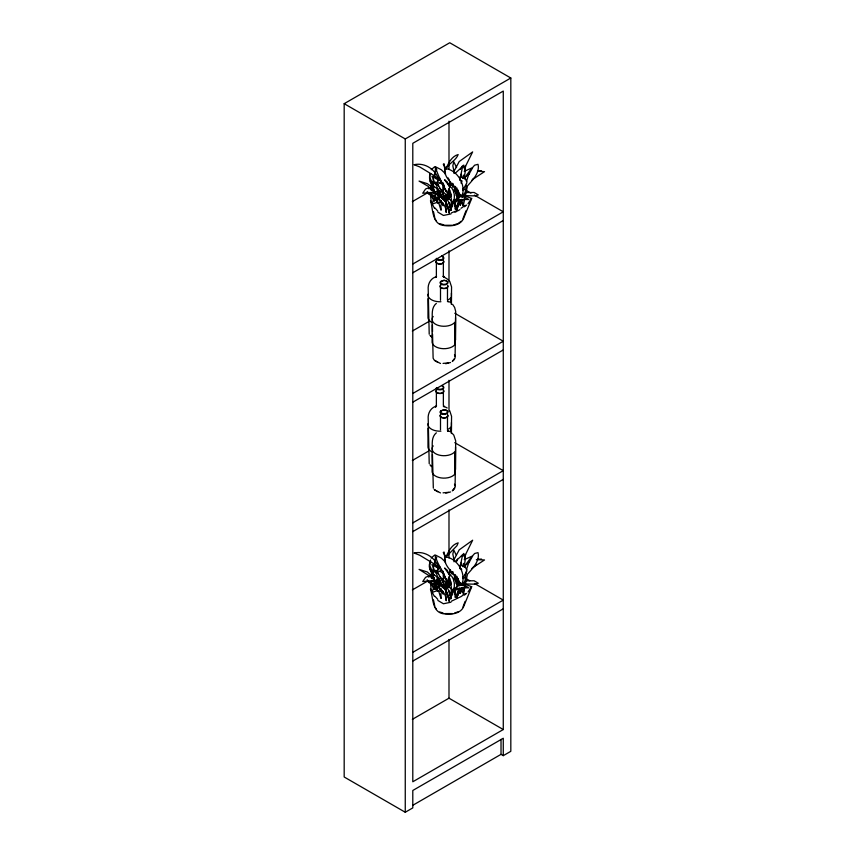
<?xml version="1.0" encoding="UTF-8"?>
<svg xmlns="http://www.w3.org/2000/svg" width="855" height="855" viewBox="0 0 855 855"><rect width="100%" height="100%" fill="white"/><g stroke="black" fill="none" stroke-linecap="round" stroke-linejoin="round"><path stroke-width="1.28" d="M436.381 262.581L436.371 275.823L435.74 277.501L436.563 276.389L435.441 277.405L436.221 276.817M436.381 392.018L436.371 405.259L435.74 406.927L436.563 405.826L435.441 406.841L436.221 406.253M440.496 429.766L440.507 416.524M440.496 300.329L440.507 287.088M443.382 262.421L443.35 275.396L443.98 277.33L443.029 276.261L444.119 277.202L443.264 276.657M443.382 391.846L443.35 404.832L443.98 406.766M447.464 299.913L447.496 286.927M447.464 429.349L447.496 416.364M429.851 173.704L429.83 177.402L434.041 187.213M451.344 304.091L451.568 286.917L449.666 281.135M451.344 433.528L451.568 416.353L449.666 410.571M455.106 356.332L455.694 311.434L454.646 307.479L452.584 304.305M455.106 485.768L455.694 440.87L453.781 435.077L451.301 432.47M459.755 179.336L459.787 177.103L460.866 176.579L465.323 179.208L466.894 181.388L466.766 183.034L462.812 190.216M459.755 567.645L459.787 565.412L460.866 564.888L465.323 567.506L466.894 569.697L466.766 571.343L462.812 578.525M439.737 197.537L440.699 192.268M439.759 584.916L440.699 580.577M455.17 209.101L454.678 202.368L453.342 200.102M455.17 597.399L454.678 590.677L453.342 588.411M454.037 173.501L453.77 170.947L453.962 172.176M454.037 561.81L453.77 559.245L453.962 560.485M449.73 195.122L449.826 192.45M449.73 583.42L449.826 580.759M466.349 571.022L463.26 594.15M430.535 195.56L431.315 202.272L434.436 208.203M430.535 583.869L431.315 590.581L434.436 596.512M445.829 199.033L446.182 195.132M445.829 587.342C448.928 575.159 436.809 566.844 435.537 555.098L441.266 558.026L445.573 562.152M460.022 585.408L460.247 583.067M457.361 195.549L457.735 191.638M442.794 582.127L443.061 579.284L444.504 576.313L443.008 571.183L443.745 584.809M457.361 583.858L457.735 579.947M449.228 188.56L448.886 191.969L450.318 196.287M449.228 576.869L448.886 580.278L450.318 584.596M458.9 197.281L459.103 195.261L458.259 198.328M458.9 585.59L459.103 583.57L458.547 585.611M446.192 201.705L446.438 199.471M446.192 590.014L446.438 587.78M457.446 195.613L457.724 193.016M457.446 583.912L457.724 581.325M455.469 209.186L455.875 205.521M455.469 597.495L455.736 595.048M451.675 590.303L450.329 597.72M466.253 185.321L463.26 205.852L467.482 185.877C472.537 180.213 480.093 172.635 478.02 164.32L474.685 165.165L473.146 166.843L468.7 174.698L466.392 181.42M445.989 202.945L447.956 191.231L449.409 187.961M445.989 591.254L447.956 579.54L449.409 576.27M463.346 594.193L467.482 574.186C472.537 568.511 480.093 560.944 478.02 552.629L474.685 553.474L473.146 555.152L468.7 563.007L466.392 569.729M457.222 191.37L455.918 195.282M457.222 579.679L455.918 583.591M460.257 585.547L460.631 583.473M437.6 188.688L437.183 190.964L438.775 195.667M437.6 576.997L437.183 579.273L439.47 587.62M459.766 180.33L462.608 166.522L455.255 173.202M456.784 199.707L457.126 195.378L454.411 189.35L453.62 192.343M459.766 568.639L462.608 554.82L455.255 561.5M456.784 588.016L457.126 583.687L454.411 577.649L453.62 580.652M449.677 192.525L449.324 194.363L450.435 196.49M449.677 580.834L449.324 582.672L450.435 584.799M461.625 197.003L462.534 194.128M461.625 585.312L462.534 582.437M454.411 206.098L455.405 201.117M454.411 594.407L455.405 589.426M464.714 170.498L465.612 166.18M464.714 558.807L465.612 554.478M459.595 589.116L457.938 593.733M456.955 195.688L457.756 191.98M456.955 583.986L457.756 580.289M450.329 209.411L451.675 201.994L450.606 192.792M457.115 195.624L457.991 191.894M457.115 583.933L457.991 580.203M463.88 167.89L464.169 166.672M463.88 556.199L464.169 554.981M462.576 197.238L463.196 194.748L465.644 192.589L474.14 192.471L478.319 194.929L475.156 195.891L463.292 195.592L462.747 196.81M462.576 585.536L463.196 583.057L465.644 580.887L474.14 580.769L478.319 583.238L475.156 584.2L463.292 583.901L462.747 585.109M461.593 589.619L462.17 587.364M456.239 191.274L457.072 188.111M454.678 205.97L455.362 203.394M456.239 579.583L457.072 576.42M454.678 594.278L455.362 591.703M449.848 210.661L452.156 201.566L464.34 199.482L468.85 199.536L464.254 196.8L460.428 196.426L458.013 197.441L453.396 201.256L449.965 210.64M449.848 598.96L452.156 589.875L464.34 587.78L468.85 587.834L464.254 585.098L460.428 584.724L458.013 585.739L453.396 589.565L449.965 598.938M451.483 207.22L452.477 203.885M451.483 595.529L453.492 589.822M457.04 205.692L458.643 200.444M458.643 588.753L457.04 594.001L457.094 596.491M456.613 209.464L459.734 199.76M456.613 597.773L459.734 588.069M450.403 210.277C453.652 203.148 456.73 195.368 451.782 188.047L448.928 185.802L444.6 179.732L447.293 181.944L449.559 186.753M450.403 598.586C453.652 591.457 456.73 583.676 451.782 576.356L448.928 574.1L444.6 568.03L447.293 570.253L449.858 576.11M430.535 560.014L429.83 565.7L434.041 575.522M456.73 561.372L457.489 559.159M448.544 199.001L450.841 195.015M448.544 587.3L450.841 583.324M449.356 184.605L450.489 181.495M449.356 572.903L450.489 569.804M437.001 182.756L439.78 178.225M437.001 571.065L439.78 566.534M462.918 218.805L465.986 210.747M462.918 607.114L465.109 601.354M456.816 209.518L460.471 199.942M456.816 597.816L460.471 588.251M461.027 183.098L461.903 180.79M471.821 198.232L463.335 219.083C459.808 225.538 451.226 226.415 444.632 225.602C431.775 224.747 433.303 209.593 430.439 200.69M471.821 586.541L463.335 607.392C459.808 613.837 451.226 614.713 444.632 613.911C431.775 613.056 433.303 597.902 430.439 588.999M471.404 198.649L468.006 203.704M471.404 586.947L468.006 592.002M461.85 196.361C466.648 185.054 456.923 169.204 444.675 168.531C443.798 180.694 457.596 185.77 460.621 196.468M461.85 584.66C466.648 573.363 456.923 557.513 444.675 556.829C443.798 569.003 457.596 574.079 460.621 584.767M454.326 358.737L452.274 361.494M454.326 488.173L452.274 490.92M453.909 171.502L459.199 161.552L472.655 151.901L464.457 168.456M453.909 559.811L459.199 549.861L472.655 540.21L464.457 556.765M457.297 207.712L461.411 200.701M457.297 596.01L461.411 589.01M457.938 205.435L459.178 202.774M456.068 193.786L457.767 190.205M456.068 582.084L457.767 578.514M462.972 178.428L464.628 175.222L465.377 170.679L463.805 165.122L462.405 165.966L460.45 169.279M462.972 566.737L464.628 563.53L465.377 558.988L463.805 553.431L461.102 556.487M447.593 198.649L449.324 192.888L448.928 189.521M447.593 586.958L448.79 584.713L449.057 578.953M446.246 168.029C448.8 162.557 451.857 156.305 458.152 154.552C455.875 160.74 448.608 163.391 445.637 169.301M445.647 557.439C448.565 551.721 451.344 544.731 458.152 542.861L456.965 545.714L446.406 556.52M436.777 169.247L434.949 172.475L435.045 174.986M436.777 557.556L434.949 560.784L435.099 564.546L436.296 567.335M440.069 182.917L441.255 181.11M440.069 571.215L441.255 569.419M454.4 188.944L455.736 186.946M454.4 577.253L455.736 575.255M451.857 185.717L453.129 183.9M451.857 574.026L453.129 572.209M436.82 194.149L437.728 191.755L422.701 193.262L425.587 188.998L428.793 187.683L430.621 188.207L434.468 191.36L436.103 193.967M436.82 582.458L437.728 580.064L422.701 581.56L425.587 577.307L428.793 575.981C435.74 577.488 436.862 585.258 437.6 591.136M464.831 574.742L466.253 572.957M464.532 177.936L471.949 167.879L464.254 171.363M464.532 566.245L471.949 556.188L464.254 559.662M430.749 173.533L429.958 174.356C427.447 183.184 436.916 190.686 435.665 199.952M430.749 561.831L429.958 562.665C427.297 568.596 433.164 573.758 434.158 579.423M450.574 185.45L452.701 183.301M451.29 573.042L452.701 571.61M464.329 177.958L469.555 173.565M464.329 566.256L469.555 561.863M436.349 303.375C430.696 307.982 432.523 316.179 432.406 322.463M436.349 432.812C430.696 437.418 432.523 445.615 432.406 451.9M457.981 199.343L454.881 203.234L456.891 210.212M457.201 588.368L454.881 591.542L456.698 597.41M428.505 188.709L432.897 187.031L432.149 185.407L430.941 185.888L431.337 189.831M428.505 577.018L432.897 575.33L432.149 573.705L430.941 574.197L431.337 578.14M431.219 169.707L434.714 166.693L435.505 168.403C434.896 176.953 429.702 185.61 435.74 193.722M431.219 558.016L434.714 555.002L435.505 556.712C434.896 565.305 429.499 574.336 436.103 582.276M471.928 180.127L474.782 177.701M471.928 568.436L476.684 564.386M464.436 206.76L466.595 205.082M464.436 595.069L466.595 593.391M461.155 221.274L458.077 223.54L453.663 224.929M461.005 208.31L465.238 205.35M465.238 593.648L461.005 596.608L451.365 601.215M472.708 179.358L484.518 171.652L477.464 171.31M472.708 567.667L484.518 559.961L476.353 559.683M503.274 755.66L503.274 738.25L412.794 790.48L412.794 807.9L405.259 812.25L344.18 776.992L344.18 103.69L449.741 42.75L510.82 78.008L510.82 751.31L503.274 755.66L501.019 754.356L412.826 805.271M344.18 103.69L405.259 138.959L510.82 78.008M412.334 201.62L428.376 192.354M431.807 190.376L434.105 189.051M412.794 264.035L503.274 211.794L474.397 195.132M412.794 272.745L503.274 220.505M412.334 331.056L428.376 321.79M412.794 393.471L503.274 341.231L454.764 313.229M412.794 402.181L503.274 349.941M412.334 460.482L428.376 451.226M412.794 522.907L503.274 470.667L454.764 442.666M412.794 531.618L503.274 479.377M412.334 589.918L428.376 580.663M431.807 578.685L434.105 577.36M412.794 652.344L503.274 600.103L474.397 583.431M412.794 661.054L503.274 608.813M412.334 719.354L448.993 698.193L503.274 729.539L503.274 91.068L412.794 143.309L412.794 781.78L503.274 729.539M458.024 210.715L459.958 209.603M454.924 212.275L457.062 211.271M435.323 277.052C430.995 278.58 428.398 283.005 428.152 287.462L429.21 334.22M435.323 406.488C430.995 408.017 428.398 412.441 428.152 416.887L429.21 463.656M451.365 212.906L456.046 210.971M450.532 362.52L445.722 363.738M450.532 491.956L445.722 493.175M454.764 612.885L458.077 611.849M450.98 213.91L443.424 215.449L437.846 212.126M450.98 602.219L443.424 603.758L437.846 600.434M448.522 362.873L443.05 363.407M448.522 492.309L443.05 492.833M477.528 170.979L481.547 170.776M477.528 559.277L481.547 559.085M452.552 225.271L445.209 225.271M452.552 613.58L445.209 613.58M439.684 223.668L444.098 224.951M439.684 611.977L442.997 612.939M440.496 363.482L434.629 360.521M440.496 492.918L434.629 489.958M462.224 194.78L470.891 198.125M462.224 583.089L470.891 586.423M443.852 276.86L448.458 279.799M447.977 301.366L449.826 302.082M443.852 406.296L447.186 407.963M447.977 430.802L449.826 431.519M441.64 256.115L442.805 256.607A3.944 2.276 0 0 1 441.95 260.08A3.944 2.276 0 0 1 436.2 258.937M441.64 385.552L442.805 386.043A3.944 2.276 0 0 1 441.95 389.517A3.944 2.276 0 0 1 436.2 388.373M437.813 362.338L434.116 359.955L433.122 358.181L432.555 334.262M437.813 491.775L434.116 489.391M462.854 188.463L470.934 193.123M462.854 576.762L469.78 580.769M447.379 301.163L448.106 301.847L447.646 301.003M443.264 406.082L444.119 406.638M447.379 430.599L448.106 431.283L447.646 430.439M438.957 190.376L433.581 185.877L430.151 181.057L437.493 184.83M438.957 578.685L433.581 574.175L430.151 569.355L437.493 573.128M430.503 336.015L432.074 337.298M430.503 465.451L432.074 466.734M429.99 335.449L431.583 336.774M429.99 464.885L431.583 466.21M460.418 179.978L461.743 181.239M445.573 173.843L441.266 169.718L435.537 166.789C437.525 175.745 442.73 183.28 446.289 191.381M460.418 568.276L461.743 569.548M429.702 576.067L419.057 569.387L427.329 571.984L432.609 576.815L433.175 578.985M436.413 258.37L438.807 259.824L441.447 259.717L443.008 258.841L443.456 257.569L442.163 256.233M436.413 387.807L438.807 389.26L441.447 389.153L443.008 388.277L443.456 387.005L442.163 385.669M442.762 185.022L441.287 183.579L437.108 182.5L438.679 185.995M442.762 573.331L441.287 571.888L437.108 570.798L438.679 574.293M434.96 207.968L437.76 211.046M434.96 596.266L437.76 599.355M446.481 168.734L443.884 165.507L443.296 164.235L444.034 163.679L445.402 174.345M446.481 557.033L443.884 553.805L443.296 552.544L444.034 551.977L445.402 562.654M449.954 186.732L448.886 184.338L451.312 184.306L454.219 186.839L456.848 193.679L457.04 196.372M439.716 188.324L446.267 194.865L448.341 198.766M449.954 575.041L448.886 572.647L451.312 572.615L454.219 575.148L456.848 581.977L457.04 584.681M439.716 576.623L446.267 583.163L448.341 587.075M460.268 200.647L462.138 203.864M460.268 588.956L462.138 592.173M435.013 218.891L436.242 220.665M435.013 607.189L436.242 608.963M445.861 590.858L448.779 598.372M443.713 585.557L445.295 589.918M444.75 188.613L447.229 193.016L448.736 198.991M444.75 576.922L447.229 581.325L448.736 587.3M454.913 186.272L456.848 189.767L460.065 204.708M454.913 574.581L456.848 578.066L458.451 585.547M438.177 180.619L437.162 178.791L431.957 176.258L435.623 184.637M438.177 568.928L437.162 567.1L431.957 564.567L435.623 572.946M444.365 188.335L445.744 190.868M444.365 576.633L445.744 579.177M430.824 189.842L428.248 186.337L419.057 181.078L427.329 183.675L430.225 185.813L432.609 188.506L433.731 193.978M448.148 177.904L449.292 180.052M433.688 195.677L435.355 199.151M433.688 583.986L435.355 587.449M439.021 180.48L437.995 178.3L433.464 175.243L419.709 166.907L414.044 164.716C425.288 162.194 436.071 169.846 439.096 180.662M439.021 568.778L437.995 566.609L433.464 563.541L419.709 555.216L414.044 553.014C425.288 550.502 436.071 558.155 439.096 568.97M450.083 197.387L448.619 192.61M450.083 585.686L448.619 580.908M456.591 167.548L453.791 161.798L452.829 165.785L454.005 171.374M456.164 554.916L453.791 550.107L452.829 554.093L454.005 559.683M444.76 198.905L448.811 209.742M444.76 587.214L448.811 598.051M434.051 201.021L431.048 195.432L428.473 193.967L427.179 191.467M434.051 589.33L431.048 583.73L428.473 582.276L427.179 579.765M435.099 176.237L436.296 179.026M434.383 196.18L435.783 199.461M434.383 584.478L435.783 587.77M445.028 188.645L446.064 191.103M445.028 576.954L446.064 579.401M437.354 193.775L438.476 196.522M437.354 582.073L438.476 584.831M459.691 194.374L460.674 196.789M459.691 582.683L460.674 585.098M431.946 194.822L434.34 200.978M431.946 583.121L434.34 589.277M463.656 175.104L465.024 178.706M463.656 563.413L465.024 567.015M433.325 488.162L432.438 454.518M441.811 198.52L439.545 190.547M441.811 586.829L439.545 578.846M443.51 195.774L442.794 193.818L443.061 190.975L444.461 186.411L443.008 182.874C442.153 192.599 444.643 201.513 448.779 210.074M457.414 192.108L458.387 195.261M457.414 580.417L458.387 583.559M438.765 198.36L439.502 200.754M438.765 586.669L439.502 589.052M461.251 174.131L462.266 177.755M461.251 562.44L462.266 566.053M438.775 197.633L439.684 200.989M438.775 585.942L439.684 589.298M449.57 181.239L450.136 183.59M449.57 569.537L450.136 571.899M440.934 210.084L438.754 203.073L435.003 199.557L433.079 200.701L432.181 204.078L436.082 202.721L442.249 202.432L440.891 205.296L441.201 209.849M440.934 598.382L438.754 591.382L435.003 587.866L433.079 589.01L432.181 592.387L436.082 591.029L442.249 590.741L440.891 593.605L441.201 598.147M458.996 588.037L460.065 593.017M433.453 211.559L434.757 217.662M433.453 599.857L434.757 605.971M449.121 212.852C448.704 200.893 437.108 193.764 435.858 181.944C442.591 190.761 446.567 202.314 449.238 213.13M449.121 601.161C448.704 589.202 437.108 582.073 435.858 570.253C442.591 579.059 446.567 590.623 449.238 601.439M436.542 197.623L437.6 202.827M449.922 190.141L451.087 196.009M443.371 197.601L443.852 200.081M449.922 578.45L451.087 584.318M443.371 585.91L443.852 588.39M446 199.194L446.449 201.716M449.003 202.496L449.88 207.476L449.441 203.864M449.003 590.805L449.88 595.785L449.441 592.173M451.194 210.351L450.724 206.418L445.252 195.229L446.021 197.163L449.848 199.236L451.322 201.214L451.355 209.774M451.194 598.66L450.724 594.717L445.252 583.538L446.021 585.461L449.848 587.535L451.322 589.523L451.355 598.083M433.357 580.085L433.731 582.287M436.905 197.58L437.76 202.806M436.905 585.878L437.76 591.115M458.077 190.109L459.221 197.537M458.077 578.408L459.221 585.846M459.776 201.171L460.321 204.815M459.958 590.687L460.321 593.114M443.905 585.878L444.215 588.005M434.5 580.406L435.858 589.565M442.751 203.276L443.093 205.702M442.751 591.575L443.093 594.011M461.892 199.268L462.566 205.253M461.892 587.577L462.437 592.323M450.606 581.101L451.526 588.988M446.096 212.158C446.128 202.464 436.723 197.526 429.402 193.529L433.731 192.974L435.858 193.85L442.858 198.83L445.647 201.801L446.289 212.425M446.096 600.467C446.128 590.762 436.723 585.825 429.402 581.838L433.731 581.282L435.858 582.159L442.858 587.129L445.647 590.11L446.289 600.723M460.043 201.331L460.45 204.997M460.182 590.858L460.45 593.306M460.15 200.872L460.514 204.773M435.259 192.257L435.494 194.844M435.729 197.43L435.965 200.017M460.268 590.474L460.514 593.071M435.259 580.566L435.494 583.153M435.729 585.739L436.082 589.608M442.527 196.907L442.74 199.386M443.072 203.127L443.285 205.617M442.527 585.205L442.74 587.695M443.072 591.436L443.285 593.926M457.094 208.182L457.243 210.33M440.133 192.215L440.507 197.452M437.813 195.603L437.418 189.372M440.133 580.524L440.507 585.761M437.813 583.912L437.418 577.681M440.261 192.215L440.582 197.452M440.261 580.524L440.582 585.761M452.797 184.798L452.904 187.395M454.507 187.309L454.604 190.419M454.507 575.618L454.604 578.728M438.006 189.147L438.252 199.279M438.006 577.456L438.155 583.783M432.438 325.082L432.523 331.644M501.019 739.425L501.019 754.356M455.555 317.579L455.555 340.012M455.555 447.015L455.555 469.448M451.429 293.073L451.429 304.284M451.429 422.509L451.429 431.476M450.724 302.264L450.724 297.775A11.959 6.904 0 0 1 448.341 299.742M450.724 431.7L450.724 427.211A11.959 6.904 0 0 1 448.341 429.178M448.993 121.175L448.993 169.258M448.993 250.729L448.993 281.455M448.993 380.293L448.993 411.02M448.993 509.858L448.993 557.952M448.993 639.422L448.993 698.193M432.096 323.254L432.096 341.198A11.959 6.904 0 0 0 440.913 348.466A11.959 6.904 0 0 0 454.839 344.715L454.839 322.282A11.959 6.904 0 0 1 438.957 325.627A11.959 6.904 0 0 1 433.175 316.457M432.096 452.69L432.096 470.635A11.959 6.904 0 0 0 440.913 477.902A11.959 6.904 0 0 0 454.839 474.151L454.839 451.718A11.959 6.904 0 0 1 438.957 455.063A11.959 6.904 0 0 1 433.175 445.883M427.981 298.748L427.981 316.681A11.959 6.904 0 0 0 431.946 322.442M427.981 428.173L427.981 446.118A11.959 6.904 0 0 0 431.946 451.878M405.259 138.959L405.259 812.25M454.475 354.761A11.158 6.445 0 0 1 452.883 360.896M447.731 285.517A3.965 2.287 0 0 1 443.67 288.595A3.965 2.287 0 0 1 440.582 285.164M447.539 285.485A3.751 2.17 0 0 1 443.681 288.392A3.751 2.17 0 0 1 440.763 285.143M454.475 484.197A11.158 6.445 0 0 1 452.883 490.332M447.731 414.953A3.965 2.287 0 0 1 443.67 418.031A3.965 2.287 0 0 1 440.582 414.6M447.539 414.921A3.751 2.17 0 0 1 443.681 417.828A3.751 2.17 0 0 1 440.763 414.579M443.147 260.497A3.965 2.287 0 0 1 442.601 263.479A3.965 2.287 0 0 1 437.418 263.596A3.965 2.287 0 0 1 436.456 260.657M443.414 260.978A3.751 2.17 0 0 1 439.566 263.885A3.751 2.17 0 0 1 436.649 260.636M440.924 301.74A11.959 6.904 0 0 1 427.981 294.259M443.147 389.933A3.965 2.287 0 0 1 442.601 392.915A3.965 2.287 0 0 1 437.418 393.033A3.965 2.287 0 0 1 436.456 390.094M443.414 390.414A3.751 2.17 0 0 1 439.566 393.321A3.751 2.17 0 0 1 436.649 390.072M440.924 431.166A11.959 6.904 0 0 1 427.981 423.695M440.71 281.594L440.528 282.887L442.922 284.33L445.573 284.223L447.122 283.347L447.582 282.075L446.289 280.739L443.756 280.28L440.71 281.594M440.71 411.031L440.528 412.324L442.922 413.767L445.573 413.66L447.122 412.783L447.582 411.512L446.289 410.176L443.756 409.716L440.71 411.031M440.624 281.509L440.111 282.321A3.944 2.276 0 0 0 445.166 284.822A3.944 2.276 0 0 0 446.93 281.113L444.322 280.376L440.624 281.509M440.624 410.945L440.111 411.757A3.944 2.276 0 0 0 445.166 414.258A3.944 2.276 0 0 0 446.93 410.55L444.322 409.812L440.624 410.945M440.881 202.688L440.688 200.07L440.913 202.688M440.881 590.997L440.688 588.379L440.913 590.997"/></g></svg>
